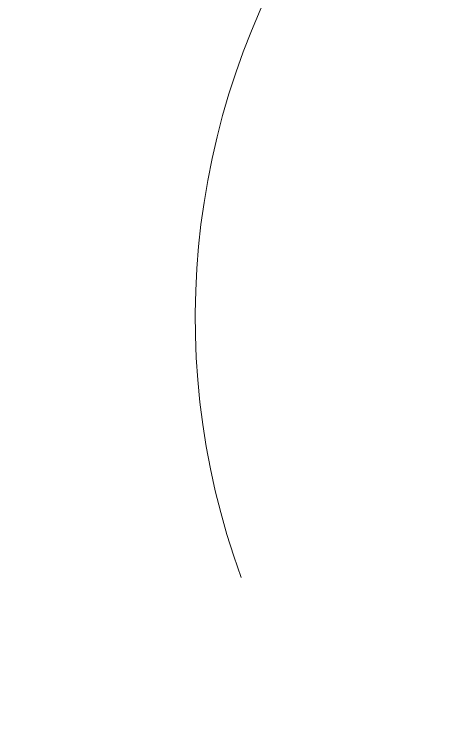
# Model space of a CAD drawing. Header units: millimetres. Extents: x 15590 to 15992, y 1055 to 1132.
# Drawn here: x 15915.7672 to 15915.9421, y 1110.6585 to 1110.9457 of the extents above; entities that cross this region are included whole.
import ezdxf

# ---------------------------------------------------------------- set-up
doc = ezdxf.new("R2010")
doc.units = ezdxf.units.MM
doc.header["$MEASUREMENT"] = 0
doc.layers.get('0').update_dxf_attribs({"lineweight": 9})
doc.layers.add('0$2E', color=7, linetype='Continuous', lineweight=0)

# ---------------------------------------------------------------- blocks, each defined once
blk = doc.blocks.new('A$C6FF46787')
at = {"layer": '0$2E', "color": 7, "linetype": 'Continuous', "lineweight": 5}
blk.add_ellipse((0.29476, 1.53881), major_axis=(0.1696, 0.25006), ratio=1, start_param=0, end_param=0.945896, dxfattribs=at)
blk.add_ellipse((0.29476, 1.53881), major_axis=(0.1696, 0.25006), ratio=1, start_param=0, end_param=0.945896, dxfattribs=at)

msp = doc.modelspace()

# ---------------------------------------------------------------- linework, layer by layer
msp.add_circle((15910.62952, 1093.15619), 38.44107)

# ---------------------------------------------------------------- block references
at = {"rotation": 90}
msp.add_blockref('A$C6FF46787', (15917.68021, 1110.53022), dxfattribs=at)

doc.saveas('drawing.dxf')
